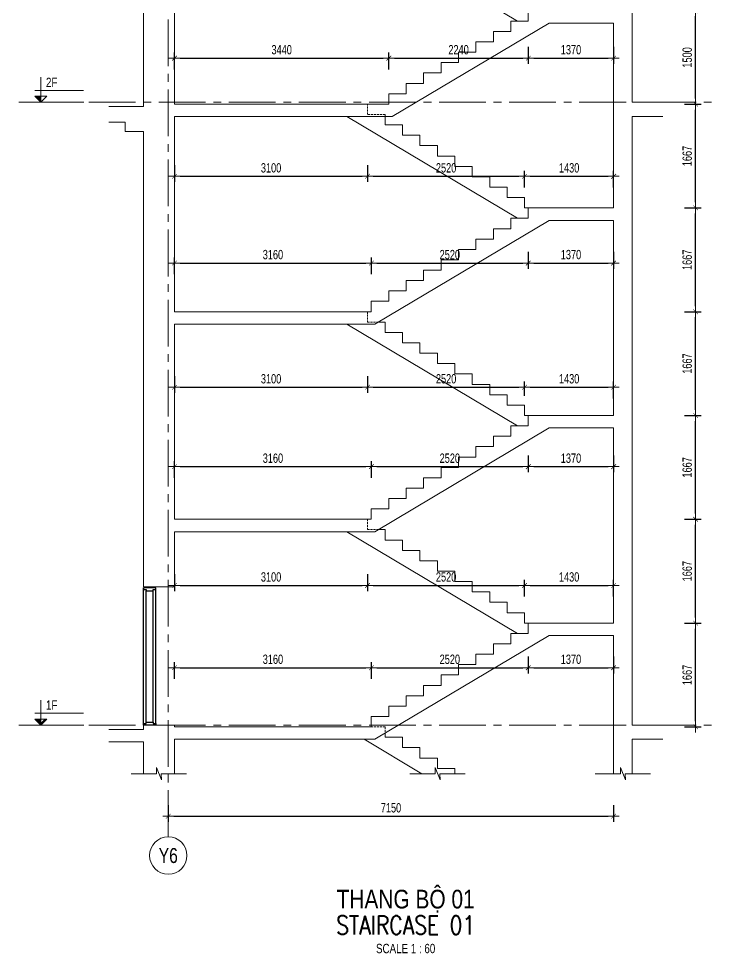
# Model space of a CAD drawing. Header units: millimetres. Extents: x -179076 to 152218, y -28646 to 38481.
# Drawn here: x 11691 to 22923, y -28012 to -13004 of the extents above; entities that cross this region are included whole.
import ezdxf
from ezdxf.enums import TextEntityAlignment as Align

# ---------------------------------------------------------------- set-up
doc = ezdxf.new("R2010")
doc.units = ezdxf.units.MM
doc.linetypes.add('CENTER2', pattern=[1.125, 0.75, -0.125, 0.125, -0.125])
doc.linetypes.add('HIDDEN2', pattern=[4.7625, 3.175, -1.5875])
doc.layers.get('Defpoints').update_dxf_attribs({"color": 151, "lineweight": 9})
doc.layers.add('A-DOOR', color=4, linetype='Continuous')
doc.layers.add('DOOR', color=4, linetype='Continuous')
for name, color, linetype, lineweight in [('NDC_S_ANNO', 7, 'Continuous', 20), ('NDC_S_AXIS', 5, 'CENTER2', 13), ('NDC_S_CONTINUOUS', 3, 'Continuous', 20), ('NDC_S_DIM', 1, 'Continuous', 15), ('NDC_S_ENG TITLE', 3, 'Continuous', 20), ('NDC_S_HIDDEN', 8, 'HIDDEN2', 13), ('NDC_S_SLAB', 2, 'Continuous', 20), ('NDC_S_SYMBOL', 1, 'Continuous', 15), ('NDC_S_TEXT SYMBOL', 7, 'Continuous', 20), ('NDC_S_VN TEXT', 7, 'Continuous', 20), ('NDC_S_VN TITLE', 6, 'Continuous', 35)]:
    doc.layers.add(name, color=color, linetype=linetype, lineweight=lineweight)
doc.styles.add('NDC_ANNO', font='', dxfattribs={"width": 0.8})
doc.styles.add('NDC_DIM', font='', dxfattribs={"width": 0.75})
doc.styles.add('NDC_EN TXT', font='romans.shx', dxfattribs={"width": 0.8})
doc.styles.add('NDC_VIE TXT', font='arial.ttf', dxfattribs={"width": 0.8})
doc.styles.get('NDC_ANNO').set_extended_font_data('Dotum')
doc.styles.get('NDC_DIM').set_extended_font_data('Dotum')
doc.dimstyles.new('NDC_dim_60', dxfattribs={"dimscale": 60, "dimtxt": 2.5, "dimasz": 1.5, "dimexe": 1.5, "dimexo": 2.5, "dimgap": 1, "dimtad": 1, "dimdec": 0, "dimzin": 0, "dimdsep": 46, "dimtxsty": 'NDC_DIM', "dimblk": 'DIMMARK', "dimcen": 0.09, "dimdle": 1.2, "dimclrd": 1, "dimclre": 1, "dimclrt": 3, "dimadec": 0, "dimazin": 0, "dimtfac": 1, "dimtdec": 0, "dimtix": 1, "dimtofl": 0, "dimtmove": 0, "dimatfit": 3, "dimfxl": 3, "dimfxlon": 1, "dimtolj": 1, "dimtzin": 0, "dimarcsym": 0})

# ---------------------------------------------------------------- blocks, each defined once
blk = doc.blocks.new('X-SECTION-2$0$X-SEC-DOO2')
at = {"layer": 'A-DOOR'}
for p, q in [((41976, 101972), (41976, 104172)), ((42176, 101972), (42176, 104172)), ((42021, 102017), (42021, 104127)), ((42131, 102017), (42131, 104127))]:
    blk.add_line(p, q, dxfattribs=at)
for points in [[(41976, 104172), (41976, 104147), (42021, 104147), (42021, 104127), (42131, 104127), (42131, 104147), (42176, 104147), (42176, 104172)], [(41976, 101972), (41976, 101997), (42021, 101997), (42021, 102017), (42131, 102017), (42131, 101997), (42176, 101997), (42176, 101972)]]:
    blk.add_lwpolyline(points, close=True, dxfattribs=at)
at = {"layer": 'Defpoints'}
blk.add_line((41976, 104192), (42176, 104192), dxfattribs=at)
blk = doc.blocks.new('DIMMARK')
at = {"layer": 'NDC_S_DIM', "color": 1}
blk.add_line((-1.5, 0), (1, 0), dxfattribs=at)
at = {"layer": 'NDC_S_DIM', "color": 2, "const_width": 0.1}
blk.add_lwpolyline([(-0.42, -0.42), (0.42, 0.42)], dxfattribs=at)
blk = doc.blocks.new('*D1124')
at = {"layer": 'Defpoints', "color": 0, "transparency": 16777216}
for p in [(14093, -25128), (21243, -25478), (21243, -25811)]:
    blk.add_point(p, dxfattribs=at)
at = {"layer": 'NDC_S_DIM', "color": 1, "lineweight": -2, "transparency": 16777216}
for p, q in [((14093, -25631), (14093, -25901)), ((21243, -25631), (21243, -25901)), ((14183, -25811), (21153, -25811))]:
    blk.add_line(p, q, dxfattribs=at)
at = {"layer": 'NDC_S_DIM', "color": 1, "lineweight": -2, "transparency": 16777216, "xscale": 90, "yscale": 90, "zscale": 90, "rotation": 180}
blk.add_blockref('DIMMARK', (14093, -25811), dxfattribs=at)
at = {"layer": 'NDC_S_DIM', "color": 1, "lineweight": -2, "transparency": 16777216, "xscale": 90, "yscale": 90, "zscale": 90}
blk.add_blockref('DIMMARK', (21243, -25811), dxfattribs=at)
at = {"layer": 'NDC_S_DIM', "color": 3, "transparency": 16777216, "insert": (17668, -25676), "char_height": 150, "attachment_point": 5, "style": 'NDC_DIM'}
blk.add_mtext('\\A1;7150', dxfattribs=at)
blk = doc.blocks.new('*U187')
at = {"layer": 'NDC_S_SYMBOL'}
blk.add_line((0, 5), (0, 9), dxfattribs=at)
blk.add_circle((0, 0), 5, dxfattribs=at)
at = {"layer": 'NDC_S_TEXT SYMBOL', "color": 7, "style": 'NDC_ANNO', "width": 0.8}
blk.add_attdef('GRID', text='', height=4, dxfattribs=at).set_placement((0, 0), align=Align.MIDDLE)
blk = doc.blocks.new('kata_block_CT')
at = {"layer": 'NDC_S_ANNO'}
blk.add_hatch(color=3, dxfattribs=at).paths.add_polyline_path([(0, 1.6), (-1.61, 1.6), (0, 0)])
at = {"layer": 'NDC_S_ANNO', "ltscale": 50}
h = blk.add_hatch(dxfattribs=at)
h.set_pattern_fill('ANSI31', color=256, scale=1.406, style=0)
h.paths.add_polyline_path([(0, 1.6), (0, 0), (1.61, 1.6)])
for p, q in [((-1.59, 3.14), (11.47, 3.14)), ((11.56, 0), (-1.64, 0))]:
    blk.add_line(p, q, dxfattribs=at)
for points in [[(0, 6.69), (0, 0)], [(0, 0), (-1.61, 1.6), (0, 1.6)], [(0, 0), (1.61, 1.6), (0, 1.6)]]:
    blk.add_lwpolyline(points, dxfattribs=at)
at = {"layer": 'NDC_S_ANNO', "color": 8, "ltscale": 50}
blk.add_lwpolyline([(0, 0), (-1.61, 1.6), (0, 1.6)], dxfattribs=at)
at = {"layer": 'NDC_S_TEXT SYMBOL', "color": 3, "style": 'NDC_ANNO', "width": 0.8}
blk.add_attdef('CT', (1.41, 4.07), '', height=2.5, dxfattribs=at)
blk = doc.blocks.new('*D1125')
at = {"layer": 'Defpoints', "color": 0, "transparency": 16777216}
for p in [(17353, -23426), (17353, -24209), (14193, -24346)]:
    blk.add_point(p, dxfattribs=at)
at = {"layer": 'NDC_S_DIM', "color": 1, "lineweight": -2, "transparency": 16777216}
for p, q in [((14193, -23606), (14193, -23336)), ((17353, -23606), (17353, -23336)), ((14283, -23426), (17263, -23426))]:
    blk.add_line(p, q, dxfattribs=at)
at = {"layer": 'NDC_S_DIM', "color": 1, "lineweight": -2, "transparency": 16777216, "xscale": 90, "yscale": 90, "zscale": 90, "rotation": 180}
blk.add_blockref('DIMMARK', (14193, -23426), dxfattribs=at)
at = {"layer": 'NDC_S_DIM', "color": 1, "lineweight": -2, "transparency": 16777216, "xscale": 90, "yscale": 90, "zscale": 90}
blk.add_blockref('DIMMARK', (17353, -23426), dxfattribs=at)
at = {"layer": 'NDC_S_DIM', "color": 3, "transparency": 16777216, "insert": (15773, -23291), "char_height": 150, "attachment_point": 5, "style": 'NDC_DIM'}
blk.add_mtext('\\A1;3160', dxfattribs=at)
blk = doc.blocks.new('*D1126')
at = {"layer": 'Defpoints', "color": 0, "transparency": 16777216}
for p in [(19873, -22876), (19873, -23426), (17353, -24209)]:
    blk.add_point(p, dxfattribs=at)
at = {"layer": 'NDC_S_DIM', "color": 1, "lineweight": -2, "transparency": 16777216}
for p, q in [((19873, -23246), (19873, -23516)), ((17353, -23606), (17353, -23336)), ((17443, -23426), (19783, -23426))]:
    blk.add_line(p, q, dxfattribs=at)
at = {"layer": 'NDC_S_DIM', "color": 1, "lineweight": -2, "transparency": 16777216, "xscale": 90, "yscale": 90, "zscale": 90, "rotation": 180}
blk.add_blockref('DIMMARK', (17353, -23426), dxfattribs=at)
at = {"layer": 'NDC_S_DIM', "color": 1, "lineweight": -2, "transparency": 16777216, "xscale": 90, "yscale": 90, "zscale": 90}
blk.add_blockref('DIMMARK', (19873, -23426), dxfattribs=at)
at = {"layer": 'NDC_S_DIM', "color": 3, "transparency": 16777216, "insert": (18613, -23291), "char_height": 150, "attachment_point": 5, "style": 'NDC_DIM'}
blk.add_mtext('\\A1;2520', dxfattribs=at)
blk = doc.blocks.new('*D1127')
at = {"layer": 'Defpoints', "color": 0, "transparency": 16777216}
for p in [(19873, -22876), (21243, -22909), (21243, -23426)]:
    blk.add_point(p, dxfattribs=at)
at = {"layer": 'NDC_S_DIM', "color": 1, "lineweight": -2, "transparency": 16777216}
for p, q in [((19873, -23246), (19873, -23516)), ((21243, -23246), (21243, -23516)), ((19963, -23426), (21153, -23426))]:
    blk.add_line(p, q, dxfattribs=at)
at = {"layer": 'NDC_S_DIM', "color": 1, "lineweight": -2, "transparency": 16777216, "xscale": 90, "yscale": 90, "zscale": 90, "rotation": 180}
blk.add_blockref('DIMMARK', (19873, -23426), dxfattribs=at)
at = {"layer": 'NDC_S_DIM', "color": 1, "lineweight": -2, "transparency": 16777216, "xscale": 90, "yscale": 90, "zscale": 90}
blk.add_blockref('DIMMARK', (21243, -23426), dxfattribs=at)
at = {"layer": 'NDC_S_DIM', "color": 3, "transparency": 16777216, "insert": (20558, -23291), "char_height": 150, "attachment_point": 5, "style": 'NDC_DIM'}
blk.add_mtext('\\A1;1370', dxfattribs=at)
blk = doc.blocks.new('*D1128')
at = {"layer": 'Defpoints', "color": 0, "transparency": 16777216}
for p in [(17293, -21042), (14193, -21242), (17293, -22104)]:
    blk.add_point(p, dxfattribs=at)
at = {"layer": 'NDC_S_DIM', "color": 1, "lineweight": -2, "transparency": 16777216}
for p, q in [((14193, -21924), (14193, -22194)), ((17293, -21924), (17293, -22194)), ((14283, -22104), (17203, -22104))]:
    blk.add_line(p, q, dxfattribs=at)
at = {"layer": 'NDC_S_DIM', "color": 1, "lineweight": -2, "transparency": 16777216, "xscale": 90, "yscale": 90, "zscale": 90, "rotation": 180}
blk.add_blockref('DIMMARK', (14193, -22104), dxfattribs=at)
at = {"layer": 'NDC_S_DIM', "color": 1, "lineweight": -2, "transparency": 16777216, "xscale": 90, "yscale": 90, "zscale": 90}
blk.add_blockref('DIMMARK', (17293, -22104), dxfattribs=at)
at = {"layer": 'NDC_S_DIM', "color": 3, "transparency": 16777216, "insert": (15743, -21969), "char_height": 150, "attachment_point": 5, "style": 'NDC_DIM'}
blk.add_mtext('\\A1;3100', dxfattribs=at)
blk = doc.blocks.new('*D1129')
at = {"layer": 'Defpoints', "color": 0, "transparency": 16777216}
for p in [(17293, -21042), (19813, -22104), (19813, -22542)]:
    blk.add_point(p, dxfattribs=at)
at = {"layer": 'NDC_S_DIM', "color": 1, "lineweight": -2, "transparency": 16777216}
for p, q in [((17293, -21924), (17293, -22194)), ((19813, -22284), (19813, -22014)), ((17383, -22104), (19723, -22104))]:
    blk.add_line(p, q, dxfattribs=at)
at = {"layer": 'NDC_S_DIM', "color": 1, "lineweight": -2, "transparency": 16777216, "xscale": 90, "yscale": 90, "zscale": 90, "rotation": 180}
blk.add_blockref('DIMMARK', (17293, -22104), dxfattribs=at)
at = {"layer": 'NDC_S_DIM', "color": 1, "lineweight": -2, "transparency": 16777216, "xscale": 90, "yscale": 90, "zscale": 90}
blk.add_blockref('DIMMARK', (19813, -22104), dxfattribs=at)
at = {"layer": 'NDC_S_DIM', "color": 3, "transparency": 16777216, "insert": (18553, -21969), "char_height": 150, "attachment_point": 5, "style": 'NDC_DIM'}
blk.add_mtext('\\A1;2520', dxfattribs=at)
blk = doc.blocks.new('*D1130')
at = {"layer": 'Defpoints', "color": 0, "transparency": 16777216}
for p in [(21243, -22104), (19813, -22542), (21243, -22709)]:
    blk.add_point(p, dxfattribs=at)
at = {"layer": 'NDC_S_DIM', "color": 1, "lineweight": -2, "transparency": 16777216}
for p, q in [((19813, -22284), (19813, -22014)), ((21243, -22284), (21243, -22014)), ((19903, -22104), (21153, -22104))]:
    blk.add_line(p, q, dxfattribs=at)
at = {"layer": 'NDC_S_DIM', "color": 1, "lineweight": -2, "transparency": 16777216, "xscale": 90, "yscale": 90, "zscale": 90, "rotation": 180}
blk.add_blockref('DIMMARK', (19813, -22104), dxfattribs=at)
at = {"layer": 'NDC_S_DIM', "color": 1, "lineweight": -2, "transparency": 16777216, "xscale": 90, "yscale": 90, "zscale": 90}
blk.add_blockref('DIMMARK', (21243, -22104), dxfattribs=at)
at = {"layer": 'NDC_S_DIM', "color": 3, "transparency": 16777216, "insert": (20528, -21969), "char_height": 150, "attachment_point": 5, "style": 'NDC_DIM'}
blk.add_mtext('\\A1;1430', dxfattribs=at)
blk = doc.blocks.new('*D1131')
at = {"layer": 'Defpoints', "color": 0, "transparency": 16777216}
for p in [(17353, -20197), (17353, -20876), (14193, -21042)]:
    blk.add_point(p, dxfattribs=at)
at = {"layer": 'NDC_S_DIM', "color": 1, "lineweight": -2, "transparency": 16777216}
for p, q in [((14193, -20377), (14193, -20107)), ((17353, -20377), (17353, -20107)), ((14283, -20197), (17263, -20197))]:
    blk.add_line(p, q, dxfattribs=at)
at = {"layer": 'NDC_S_DIM', "color": 1, "lineweight": -2, "transparency": 16777216, "xscale": 90, "yscale": 90, "zscale": 90, "rotation": 180}
blk.add_blockref('DIMMARK', (14193, -20197), dxfattribs=at)
at = {"layer": 'NDC_S_DIM', "color": 1, "lineweight": -2, "transparency": 16777216, "xscale": 90, "yscale": 90, "zscale": 90}
blk.add_blockref('DIMMARK', (17353, -20197), dxfattribs=at)
at = {"layer": 'NDC_S_DIM', "color": 3, "transparency": 16777216, "insert": (15773, -20062), "char_height": 150, "attachment_point": 5, "style": 'NDC_DIM'}
blk.add_mtext('\\A1;3160', dxfattribs=at)
blk = doc.blocks.new('*D1132')
at = {"layer": 'Defpoints', "color": 0, "transparency": 16777216}
for p in [(19873, -19542), (19873, -20197), (17353, -20876)]:
    blk.add_point(p, dxfattribs=at)
at = {"layer": 'NDC_S_DIM', "color": 1, "lineweight": -2, "transparency": 16777216}
for p, q in [((17353, -20377), (17353, -20107)), ((19873, -20017), (19873, -20287)), ((17443, -20197), (19783, -20197))]:
    blk.add_line(p, q, dxfattribs=at)
at = {"layer": 'NDC_S_DIM', "color": 1, "lineweight": -2, "transparency": 16777216, "xscale": 90, "yscale": 90, "zscale": 90, "rotation": 180}
blk.add_blockref('DIMMARK', (17353, -20197), dxfattribs=at)
at = {"layer": 'NDC_S_DIM', "color": 1, "lineweight": -2, "transparency": 16777216, "xscale": 90, "yscale": 90, "zscale": 90}
blk.add_blockref('DIMMARK', (19873, -20197), dxfattribs=at)
at = {"layer": 'NDC_S_DIM', "color": 3, "transparency": 16777216, "insert": (18613, -20062), "char_height": 150, "attachment_point": 5, "style": 'NDC_DIM'}
blk.add_mtext('\\A1;2520', dxfattribs=at)
blk = doc.blocks.new('*D1133')
at = {"layer": 'Defpoints', "color": 0, "transparency": 16777216}
for p in [(19873, -19542), (21243, -19576), (21243, -20197)]:
    blk.add_point(p, dxfattribs=at)
at = {"layer": 'NDC_S_DIM', "color": 1, "lineweight": -2, "transparency": 16777216}
for p, q in [((19873, -20017), (19873, -20287)), ((21243, -20017), (21243, -20287)), ((19963, -20197), (21153, -20197))]:
    blk.add_line(p, q, dxfattribs=at)
at = {"layer": 'NDC_S_DIM', "color": 1, "lineweight": -2, "transparency": 16777216, "xscale": 90, "yscale": 90, "zscale": 90, "rotation": 180}
blk.add_blockref('DIMMARK', (19873, -20197), dxfattribs=at)
at = {"layer": 'NDC_S_DIM', "color": 1, "lineweight": -2, "transparency": 16777216, "xscale": 90, "yscale": 90, "zscale": 90}
blk.add_blockref('DIMMARK', (21243, -20197), dxfattribs=at)
at = {"layer": 'NDC_S_DIM', "color": 3, "transparency": 16777216, "insert": (20558, -20062), "char_height": 150, "attachment_point": 5, "style": 'NDC_DIM'}
blk.add_mtext('\\A1;1370', dxfattribs=at)
blk = doc.blocks.new('*D1134')
at = {"layer": 'Defpoints', "color": 0, "transparency": 16777216}
for p in [(17293, -17709), (14193, -17909), (17293, -18922)]:
    blk.add_point(p, dxfattribs=at)
at = {"layer": 'NDC_S_DIM', "color": 1, "lineweight": -2, "transparency": 16777216}
for p, q in [((14193, -18742), (14193, -19012)), ((17293, -18742), (17293, -19012)), ((14283, -18922), (17203, -18922))]:
    blk.add_line(p, q, dxfattribs=at)
at = {"layer": 'NDC_S_DIM', "color": 1, "lineweight": -2, "transparency": 16777216, "xscale": 90, "yscale": 90, "zscale": 90, "rotation": 180}
blk.add_blockref('DIMMARK', (14193, -18922), dxfattribs=at)
at = {"layer": 'NDC_S_DIM', "color": 1, "lineweight": -2, "transparency": 16777216, "xscale": 90, "yscale": 90, "zscale": 90}
blk.add_blockref('DIMMARK', (17293, -18922), dxfattribs=at)
at = {"layer": 'NDC_S_DIM', "color": 3, "transparency": 16777216, "insert": (15743, -18787), "char_height": 150, "attachment_point": 5, "style": 'NDC_DIM'}
blk.add_mtext('\\A1;3100', dxfattribs=at)
blk = doc.blocks.new('*D1135')
at = {"layer": 'Defpoints', "color": 0, "transparency": 16777216}
for p in [(17293, -17709), (19813, -18922), (19813, -19209)]:
    blk.add_point(p, dxfattribs=at)
at = {"layer": 'NDC_S_DIM', "color": 1, "lineweight": -2, "transparency": 16777216}
for p, q in [((17293, -18742), (17293, -19012)), ((19813, -19059), (19813, -18832)), ((17383, -18922), (19723, -18922))]:
    blk.add_line(p, q, dxfattribs=at)
at = {"layer": 'NDC_S_DIM', "color": 1, "lineweight": -2, "transparency": 16777216, "xscale": 90, "yscale": 90, "zscale": 90, "rotation": 180}
blk.add_blockref('DIMMARK', (17293, -18922), dxfattribs=at)
at = {"layer": 'NDC_S_DIM', "color": 1, "lineweight": -2, "transparency": 16777216, "xscale": 90, "yscale": 90, "zscale": 90}
blk.add_blockref('DIMMARK', (19813, -18922), dxfattribs=at)
at = {"layer": 'NDC_S_DIM', "color": 3, "transparency": 16777216, "insert": (18553, -18787), "char_height": 150, "attachment_point": 5, "style": 'NDC_DIM'}
blk.add_mtext('\\A1;2520', dxfattribs=at)
blk = doc.blocks.new('*D1136')
at = {"layer": 'Defpoints', "color": 0, "transparency": 16777216}
for p in [(21243, -18922), (19813, -19209), (21243, -19376)]:
    blk.add_point(p, dxfattribs=at)
at = {"layer": 'NDC_S_DIM', "color": 1, "lineweight": -2, "transparency": 16777216}
for p, q in [((19813, -19059), (19813, -18832)), ((21243, -19102), (21243, -18832)), ((19903, -18922), (21153, -18922))]:
    blk.add_line(p, q, dxfattribs=at)
at = {"layer": 'NDC_S_DIM', "color": 1, "lineweight": -2, "transparency": 16777216, "xscale": 90, "yscale": 90, "zscale": 90, "rotation": 180}
blk.add_blockref('DIMMARK', (19813, -18922), dxfattribs=at)
at = {"layer": 'NDC_S_DIM', "color": 1, "lineweight": -2, "transparency": 16777216, "xscale": 90, "yscale": 90, "zscale": 90}
blk.add_blockref('DIMMARK', (21243, -18922), dxfattribs=at)
at = {"layer": 'NDC_S_DIM', "color": 3, "transparency": 16777216, "insert": (20528, -18787), "char_height": 150, "attachment_point": 5, "style": 'NDC_DIM'}
blk.add_mtext('\\A1;1430', dxfattribs=at)
blk = doc.blocks.new('*D1137')
at = {"layer": 'Defpoints', "color": 0, "transparency": 16777216}
for p in [(17353, -16928), (17353, -17542), (14193, -17709)]:
    blk.add_point(p, dxfattribs=at)
at = {"layer": 'NDC_S_DIM', "color": 1, "lineweight": -2, "transparency": 16777216}
for p, q in [((14193, -17108), (14193, -16838)), ((14283, -16928), (17263, -16928)), ((17353, -17108), (17353, -16838))]:
    blk.add_line(p, q, dxfattribs=at)
at = {"layer": 'NDC_S_DIM', "color": 1, "lineweight": -2, "transparency": 16777216, "xscale": 90, "yscale": 90, "zscale": 90, "rotation": 180}
blk.add_blockref('DIMMARK', (14193, -16928), dxfattribs=at)
at = {"layer": 'NDC_S_DIM', "color": 1, "lineweight": -2, "transparency": 16777216, "xscale": 90, "yscale": 90, "zscale": 90}
blk.add_blockref('DIMMARK', (17353, -16928), dxfattribs=at)
at = {"layer": 'NDC_S_DIM', "color": 3, "transparency": 16777216, "insert": (15773, -16793), "char_height": 150, "attachment_point": 5, "style": 'NDC_DIM'}
blk.add_mtext('\\A1;3160', dxfattribs=at)
blk = doc.blocks.new('*D1138')
at = {"layer": 'Defpoints', "color": 0, "transparency": 16777216}
for p in [(19873, -16209), (19873, -16928), (17353, -17542)]:
    blk.add_point(p, dxfattribs=at)
at = {"layer": 'NDC_S_DIM', "color": 1, "lineweight": -2, "transparency": 16777216}
for p, q in [((19873, -16748), (19873, -17018)), ((17353, -17108), (17353, -16838)), ((17443, -16928), (19783, -16928))]:
    blk.add_line(p, q, dxfattribs=at)
at = {"layer": 'NDC_S_DIM', "color": 1, "lineweight": -2, "transparency": 16777216, "xscale": 90, "yscale": 90, "zscale": 90, "rotation": 180}
blk.add_blockref('DIMMARK', (17353, -16928), dxfattribs=at)
at = {"layer": 'NDC_S_DIM', "color": 1, "lineweight": -2, "transparency": 16777216, "xscale": 90, "yscale": 90, "zscale": 90}
blk.add_blockref('DIMMARK', (19873, -16928), dxfattribs=at)
at = {"layer": 'NDC_S_DIM', "color": 3, "transparency": 16777216, "insert": (18613, -16793), "char_height": 150, "attachment_point": 5, "style": 'NDC_DIM'}
blk.add_mtext('\\A1;2520', dxfattribs=at)
blk = doc.blocks.new('*D1139')
at = {"layer": 'Defpoints', "color": 0, "transparency": 16777216}
for p in [(19873, -16209), (21243, -16242), (21243, -16928)]:
    blk.add_point(p, dxfattribs=at)
at = {"layer": 'NDC_S_DIM', "color": 1, "lineweight": -2, "transparency": 16777216}
for p, q in [((19873, -16748), (19873, -17018)), ((21243, -16748), (21243, -17018)), ((19963, -16928), (21153, -16928))]:
    blk.add_line(p, q, dxfattribs=at)
at = {"layer": 'NDC_S_DIM', "color": 1, "lineweight": -2, "transparency": 16777216, "xscale": 90, "yscale": 90, "zscale": 90, "rotation": 180}
blk.add_blockref('DIMMARK', (19873, -16928), dxfattribs=at)
at = {"layer": 'NDC_S_DIM', "color": 1, "lineweight": -2, "transparency": 16777216, "xscale": 90, "yscale": 90, "zscale": 90}
blk.add_blockref('DIMMARK', (21243, -16928), dxfattribs=at)
at = {"layer": 'NDC_S_DIM', "color": 3, "transparency": 16777216, "insert": (20558, -16793), "char_height": 150, "attachment_point": 5, "style": 'NDC_DIM'}
blk.add_mtext('\\A1;1370', dxfattribs=at)
blk = doc.blocks.new('*D1140')
at = {"layer": 'Defpoints', "color": 0, "transparency": 16777216}
for p in [(17293, -14376), (14193, -14576), (17293, -15535)]:
    blk.add_point(p, dxfattribs=at)
at = {"layer": 'NDC_S_DIM', "color": 1, "lineweight": -2, "transparency": 16777216}
for p, q in [((14193, -15355), (14193, -15625)), ((17293, -15355), (17293, -15625)), ((14283, -15535), (17203, -15535))]:
    blk.add_line(p, q, dxfattribs=at)
at = {"layer": 'NDC_S_DIM', "color": 1, "lineweight": -2, "transparency": 16777216, "xscale": 90, "yscale": 90, "zscale": 90, "rotation": 180}
blk.add_blockref('DIMMARK', (14193, -15535), dxfattribs=at)
at = {"layer": 'NDC_S_DIM', "color": 1, "lineweight": -2, "transparency": 16777216, "xscale": 90, "yscale": 90, "zscale": 90}
blk.add_blockref('DIMMARK', (17293, -15535), dxfattribs=at)
at = {"layer": 'NDC_S_DIM', "color": 3, "transparency": 16777216, "insert": (15743, -15400), "char_height": 150, "attachment_point": 5, "style": 'NDC_DIM'}
blk.add_mtext('\\A1;3100', dxfattribs=at)
blk = doc.blocks.new('*D1141')
at = {"layer": 'Defpoints', "color": 0, "transparency": 16777216}
for p in [(17293, -14376), (19813, -15535), (19813, -15876)]:
    blk.add_point(p, dxfattribs=at)
at = {"layer": 'NDC_S_DIM', "color": 1, "lineweight": -2, "transparency": 16777216}
for p, q in [((17293, -15355), (17293, -15625)), ((19813, -15715), (19813, -15445)), ((17383, -15535), (19723, -15535))]:
    blk.add_line(p, q, dxfattribs=at)
at = {"layer": 'NDC_S_DIM', "color": 1, "lineweight": -2, "transparency": 16777216, "xscale": 90, "yscale": 90, "zscale": 90, "rotation": 180}
blk.add_blockref('DIMMARK', (17293, -15535), dxfattribs=at)
at = {"layer": 'NDC_S_DIM', "color": 1, "lineweight": -2, "transparency": 16777216, "xscale": 90, "yscale": 90, "zscale": 90}
blk.add_blockref('DIMMARK', (19813, -15535), dxfattribs=at)
at = {"layer": 'NDC_S_DIM', "color": 3, "transparency": 16777216, "insert": (18553, -15400), "char_height": 150, "attachment_point": 5, "style": 'NDC_DIM'}
blk.add_mtext('\\A1;2520', dxfattribs=at)
blk = doc.blocks.new('*D1142')
at = {"layer": 'Defpoints', "color": 0, "transparency": 16777216}
for p in [(21243, -15535), (19813, -15876), (21243, -15876)]:
    blk.add_point(p, dxfattribs=at)
at = {"layer": 'NDC_S_DIM', "color": 1, "lineweight": -2, "transparency": 16777216}
for p, q in [((19813, -15715), (19813, -15445)), ((21243, -15715), (21243, -15445)), ((19903, -15535), (21153, -15535))]:
    blk.add_line(p, q, dxfattribs=at)
at = {"layer": 'NDC_S_DIM', "color": 1, "lineweight": -2, "transparency": 16777216, "xscale": 90, "yscale": 90, "zscale": 90, "rotation": 180}
blk.add_blockref('DIMMARK', (19813, -15535), dxfattribs=at)
at = {"layer": 'NDC_S_DIM', "color": 1, "lineweight": -2, "transparency": 16777216, "xscale": 90, "yscale": 90, "zscale": 90}
blk.add_blockref('DIMMARK', (21243, -15535), dxfattribs=at)
at = {"layer": 'NDC_S_DIM', "color": 3, "transparency": 16777216, "insert": (20528, -15400), "char_height": 150, "attachment_point": 5, "style": 'NDC_DIM'}
blk.add_mtext('\\A1;1430', dxfattribs=at)
blk = doc.blocks.new('*D1143')
at = {"layer": 'Defpoints', "color": 0, "transparency": 16777216}
for p in [(17633, -13638), (14193, -14376), (17633, -14376)]:
    blk.add_point(p, dxfattribs=at)
at = {"layer": 'NDC_S_DIM', "color": 1, "lineweight": -2, "transparency": 16777216}
for p, q in [((14193, -13818), (14193, -13548)), ((14283, -13638), (17543, -13638)), ((17633, -13818), (17633, -13548))]:
    blk.add_line(p, q, dxfattribs=at)
at = {"layer": 'NDC_S_DIM', "color": 1, "lineweight": -2, "transparency": 16777216, "xscale": 90, "yscale": 90, "zscale": 90, "rotation": 180}
blk.add_blockref('DIMMARK', (14193, -13638), dxfattribs=at)
at = {"layer": 'NDC_S_DIM', "color": 1, "lineweight": -2, "transparency": 16777216, "xscale": 90, "yscale": 90, "zscale": 90}
blk.add_blockref('DIMMARK', (17633, -13638), dxfattribs=at)
at = {"layer": 'NDC_S_DIM', "color": 3, "transparency": 16777216, "insert": (15913, -13503), "char_height": 150, "attachment_point": 5, "style": 'NDC_DIM'}
blk.add_mtext('\\A1;3440', dxfattribs=at)
blk = doc.blocks.new('*D1144')
at = {"layer": 'Defpoints', "color": 0, "transparency": 16777216}
for p in [(19873, -13042), (19873, -13638), (17633, -14376)]:
    blk.add_point(p, dxfattribs=at)
at = {"layer": 'NDC_S_DIM', "color": 1, "lineweight": -2, "transparency": 16777216}
for p, q in [((19873, -13458), (19873, -13728)), ((17633, -13818), (17633, -13548)), ((17723, -13638), (19783, -13638))]:
    blk.add_line(p, q, dxfattribs=at)
at = {"layer": 'NDC_S_DIM', "color": 1, "lineweight": -2, "transparency": 16777216, "xscale": 90, "yscale": 90, "zscale": 90, "rotation": 180}
blk.add_blockref('DIMMARK', (17633, -13638), dxfattribs=at)
at = {"layer": 'NDC_S_DIM', "color": 1, "lineweight": -2, "transparency": 16777216, "xscale": 90, "yscale": 90, "zscale": 90}
blk.add_blockref('DIMMARK', (19873, -13638), dxfattribs=at)
at = {"layer": 'NDC_S_DIM', "color": 3, "transparency": 16777216, "insert": (18753, -13503), "char_height": 150, "attachment_point": 5, "style": 'NDC_DIM'}
blk.add_mtext('\\A1;2240', dxfattribs=at)
blk = doc.blocks.new('*D1145')
at = {"layer": 'Defpoints', "color": 0, "transparency": 16777216}
for p in [(19873, -13042), (21243, -13076), (21243, -13638)]:
    blk.add_point(p, dxfattribs=at)
at = {"layer": 'NDC_S_DIM', "color": 1, "lineweight": -2, "transparency": 16777216}
for p, q in [((19873, -13458), (19873, -13728)), ((21243, -13458), (21243, -13728)), ((19963, -13638), (21153, -13638))]:
    blk.add_line(p, q, dxfattribs=at)
at = {"layer": 'NDC_S_DIM', "color": 1, "lineweight": -2, "transparency": 16777216, "xscale": 90, "yscale": 90, "zscale": 90, "rotation": 180}
blk.add_blockref('DIMMARK', (19873, -13638), dxfattribs=at)
at = {"layer": 'NDC_S_DIM', "color": 1, "lineweight": -2, "transparency": 16777216, "xscale": 90, "yscale": 90, "zscale": 90}
blk.add_blockref('DIMMARK', (21243, -13638), dxfattribs=at)
at = {"layer": 'NDC_S_DIM', "color": 3, "transparency": 16777216, "insert": (20558, -13503), "char_height": 150, "attachment_point": 5, "style": 'NDC_DIM'}
blk.add_mtext('\\A1;1370', dxfattribs=at)
blk = doc.blocks.new('Drawing name_symbol')
at = {"layer": 'NDC_S_ENG TITLE', "style": 'NDC_EN TXT', "width": 0.8}
blk.add_attdef('SECTDET1', text='', height=5, dxfattribs=at).set_placement((0, 1.01), align=Align.CENTER)
at = {"layer": 'NDC_S_TEXT SYMBOL', "lineweight": 25, "style": 'NDC_ANNO', "width": 0.8}
blk.add_attdef('SSCALE', text='', height=2.5, dxfattribs=at).set_placement((0, -4), align=Align.CENTER)
at = {"layer": 'NDC_S_VN TITLE', "style": 'NDC_VIE TXT', "width": 0.8}
blk.add_attdef('SECTDET2', text='', height=5, dxfattribs=at).set_placement((0, 7.97), align=Align.CENTER)
blk = doc.blocks.new('*D1181')
at = {"layer": 'Defpoints', "color": 0, "transparency": 16777216}
for p in [(21243, -22709), (22559, -22709), (17353, -24376)]:
    blk.add_point(p, dxfattribs=at)
at = {"layer": 'NDC_S_DIM', "color": 1, "lineweight": -2, "transparency": 16777216}
for p, q in [((22379, -22709), (22649, -22709)), ((22559, -24286), (22559, -22799)), ((22379, -24376), (22649, -24376))]:
    blk.add_line(p, q, dxfattribs=at)
at = {"layer": 'NDC_S_DIM', "color": 1, "lineweight": -2, "transparency": 16777216, "xscale": 90, "yscale": 90, "zscale": 90}
for p, rotation in [((22559, -22709), 90), ((22559, -24376), 270)]:
    blk.add_blockref('DIMMARK', p, dxfattribs=dict(at, rotation=rotation))
at = {"layer": 'NDC_S_DIM', "color": 3, "transparency": 16777216, "insert": (22424, -23542), "char_height": 150, "attachment_point": 5, "rotation": 90, "style": 'NDC_DIM'}
blk.add_mtext('\\A1;1667', dxfattribs=at)
blk = doc.blocks.new('*D1182')
at = {"layer": 'Defpoints', "color": 0, "transparency": 16777216}
for p in [(17353, -21042), (22559, -21042), (21243, -22709)]:
    blk.add_point(p, dxfattribs=at)
at = {"layer": 'NDC_S_DIM', "color": 1, "lineweight": -2, "transparency": 16777216}
for p, q in [((22379, -21042), (22649, -21042)), ((22559, -22619), (22559, -21132)), ((22379, -22709), (22649, -22709))]:
    blk.add_line(p, q, dxfattribs=at)
at = {"layer": 'NDC_S_DIM', "color": 1, "lineweight": -2, "transparency": 16777216, "xscale": 90, "yscale": 90, "zscale": 90}
for p, rotation in [((22559, -21042), 90), ((22559, -22709), 270)]:
    blk.add_blockref('DIMMARK', p, dxfattribs=dict(at, rotation=rotation))
at = {"layer": 'NDC_S_DIM', "color": 3, "transparency": 16777216, "insert": (22424, -21876), "char_height": 150, "attachment_point": 5, "rotation": 90, "style": 'NDC_DIM'}
blk.add_mtext('\\A1;1667', dxfattribs=at)
blk = doc.blocks.new('*D1183')
at = {"layer": 'Defpoints', "color": 0, "transparency": 16777216}
for p in [(19813, -19376), (22559, -19376), (17353, -21042)]:
    blk.add_point(p, dxfattribs=at)
at = {"layer": 'NDC_S_DIM', "color": 1, "lineweight": -2, "transparency": 16777216}
for p, q in [((22379, -19376), (22649, -19376)), ((22559, -20952), (22559, -19466)), ((22379, -21042), (22649, -21042))]:
    blk.add_line(p, q, dxfattribs=at)
at = {"layer": 'NDC_S_DIM', "color": 1, "lineweight": -2, "transparency": 16777216, "xscale": 90, "yscale": 90, "zscale": 90}
for p, rotation in [((22559, -19376), 90), ((22559, -21042), 270)]:
    blk.add_blockref('DIMMARK', p, dxfattribs=dict(at, rotation=rotation))
at = {"layer": 'NDC_S_DIM', "color": 3, "transparency": 16777216, "insert": (22424, -20209), "char_height": 150, "attachment_point": 5, "rotation": 90, "style": 'NDC_DIM'}
blk.add_mtext('\\A1;1667', dxfattribs=at)
blk = doc.blocks.new('*D1184')
at = {"layer": 'Defpoints', "color": 0, "transparency": 16777216}
for p in [(17353, -17709), (22559, -17709), (19813, -19376)]:
    blk.add_point(p, dxfattribs=at)
at = {"layer": 'NDC_S_DIM', "color": 1, "lineweight": -2, "transparency": 16777216}
for p, q in [((22379, -17709), (22649, -17709)), ((22559, -19286), (22559, -17799)), ((22379, -19376), (22649, -19376))]:
    blk.add_line(p, q, dxfattribs=at)
at = {"layer": 'NDC_S_DIM', "color": 1, "lineweight": -2, "transparency": 16777216, "xscale": 90, "yscale": 90, "zscale": 90}
for p, rotation in [((22559, -17709), 90), ((22559, -19376), 270)]:
    blk.add_blockref('DIMMARK', p, dxfattribs=dict(at, rotation=rotation))
at = {"layer": 'NDC_S_DIM', "color": 3, "transparency": 16777216, "insert": (22424, -18542), "char_height": 150, "attachment_point": 5, "rotation": 90, "style": 'NDC_DIM'}
blk.add_mtext('\\A1;1667', dxfattribs=at)
blk = doc.blocks.new('*D1185')
at = {"layer": 'Defpoints', "color": 0, "transparency": 16777216}
for p in [(19873, -16042), (22559, -16042), (17353, -17709)]:
    blk.add_point(p, dxfattribs=at)
at = {"layer": 'NDC_S_DIM', "color": 1, "lineweight": -2, "transparency": 16777216}
for p, q in [((22379, -16042), (22649, -16042)), ((22559, -17619), (22559, -16132)), ((22379, -17709), (22649, -17709))]:
    blk.add_line(p, q, dxfattribs=at)
at = {"layer": 'NDC_S_DIM', "color": 1, "lineweight": -2, "transparency": 16777216, "xscale": 90, "yscale": 90, "zscale": 90}
for p, rotation in [((22559, -16042), 90), ((22559, -17709), 270)]:
    blk.add_blockref('DIMMARK', p, dxfattribs=dict(at, rotation=rotation))
at = {"layer": 'NDC_S_DIM', "color": 3, "transparency": 16777216, "insert": (22424, -16876), "char_height": 150, "attachment_point": 5, "rotation": 90, "style": 'NDC_DIM'}
blk.add_mtext('\\A1;1667', dxfattribs=at)
blk = doc.blocks.new('*D1186')
at = {"layer": 'Defpoints', "color": 0, "transparency": 16777216}
for p in [(17633, -14376), (22559, -14376), (19873, -16042)]:
    blk.add_point(p, dxfattribs=at)
at = {"layer": 'NDC_S_DIM', "color": 1, "lineweight": -2, "transparency": 16777216}
for p, q in [((22379, -14376), (22649, -14376)), ((22559, -15952), (22559, -14466)), ((22379, -16042), (22649, -16042))]:
    blk.add_line(p, q, dxfattribs=at)
at = {"layer": 'NDC_S_DIM', "color": 1, "lineweight": -2, "transparency": 16777216, "xscale": 90, "yscale": 90, "zscale": 90}
for p, rotation in [((22559, -14376), 90), ((22559, -16042), 270)]:
    blk.add_blockref('DIMMARK', p, dxfattribs=dict(at, rotation=rotation))
at = {"layer": 'NDC_S_DIM', "color": 3, "transparency": 16777216, "insert": (22424, -15209), "char_height": 150, "attachment_point": 5, "rotation": 90, "style": 'NDC_DIM'}
blk.add_mtext('\\A1;1667', dxfattribs=at)
blk = doc.blocks.new('*D1187')
at = {"layer": 'Defpoints', "color": 0, "transparency": 16777216}
for p in [(19813, -12876), (22559, -12876), (17633, -14376)]:
    blk.add_point(p, dxfattribs=at)
at = {"layer": 'NDC_S_DIM', "color": 1, "lineweight": -2, "transparency": 16777216}
for p, q in [((22379, -12876), (22649, -12876)), ((22559, -14286), (22559, -12966)), ((22379, -14376), (22649, -14376))]:
    blk.add_line(p, q, dxfattribs=at)
at = {"layer": 'NDC_S_DIM', "color": 1, "lineweight": -2, "transparency": 16777216, "xscale": 90, "yscale": 90, "zscale": 90}
for p, rotation in [((22559, -12876), 90), ((22559, -14376), 270)]:
    blk.add_blockref('DIMMARK', p, dxfattribs=dict(at, rotation=rotation))
at = {"layer": 'NDC_S_DIM', "color": 3, "transparency": 16777216, "insert": (22424, -13626), "char_height": 150, "attachment_point": 5, "rotation": 90, "style": 'NDC_DIM'}
blk.add_mtext('\\A1;1500', dxfattribs=at)

msp = doc.modelspace()

# ---------------------------------------------------------------- linework, layer by layer
at = {"layer": 'NDC_S_AXIS', "ltscale": 1000}
msp.add_line((14092.5, -26141.4), (14092.5, 4715.2), dxfattribs=at)
for points in [[(11691.3, -14345.7), (22922.9, -14345.7)], [(11691.3, -24345.7), (22922.9, -24345.7)]]:
    msp.add_lwpolyline(points, dxfattribs=at)
at = {"layer": 'NDC_S_CONTINUOUS'}
for p, q in [((17237.5, -11575.7), (19701.5, -13042.4)), ((16957.5, -14575.7), (19701.5, -16209)), ((16957.5, -17909), (19701.5, -19542.4)), ((16957.5, -21242.4), (19701.5, -22875.7)), ((17237.5, -24575.7), (18165.9, -25128.3))]:
    msp.add_line(p, q, dxfattribs=at)
for points in [[(19872.5, -16042.4), (19812.5, -16042.4), (19812.5, -15875.7), (19532.5, -15875.7), (19532.5, -15709), (19252.5, -15709), (19252.5, -15542.4), (18972.5, -15542.4), (18972.5, -15375.7), (18692.5, -15375.7), (18692.5, -15209), (18412.5, -15209), (18412.5, -15042.4), (18132.5, -15042.4), (18132.5, -14875.7), (17852.5, -14875.7), (17852.5, -14709), (17572.5, -14709), (17572.5, -14575.7)], [(19872.5, -19375.7), (19812.5, -19375.7), (19812.5, -19209), (19532.5, -19209), (19532.5, -19042.4), (19252.5, -19042.4), (19252.5, -18875.7), (18972.5, -18875.7), (18972.5, -18709), (18692.5, -18709), (18692.5, -18542.4), (18412.5, -18542.4), (18412.5, -18375.7), (18132.5, -18375.7), (18132.5, -18209), (17852.5, -18209), (17852.5, -18042.4), (17572.5, -18042.4), (17572.5, -17875.7), (17463.5, -17875.7)], [(19872.5, -22709), (19812.5, -22709), (19812.5, -22542.4), (19532.5, -22542.4), (19532.5, -22375.7), (19252.5, -22375.7), (19252.5, -22209), (18972.5, -22209), (18972.5, -22042.4), (18692.5, -22042.4), (18692.5, -21875.7), (18412.5, -21875.7), (18412.5, -21709), (18132.5, -21709), (18132.5, -21542.4), (17852.5, -21542.4), (17852.5, -21375.7), (17572.5, -21375.7), (17572.5, -21209), (17463.5, -21209)], [(17572.5, -24477.5), (17572.5, -24542.4), (17852.5, -24542.4), (17852.5, -24709), (18132.5, -24709), (18132.5, -24875.7), (18412.5, -24875.7), (18412.5, -25042.4), (18692.5, -25042.4), (18692.5, -25128.3)]]:
    msp.add_lwpolyline(points, dxfattribs=at)
at = {"layer": 'NDC_S_HIDDEN', "ltscale": 10}
for points in [[(17572.5, -14575.7), (17572.5, -14542.4), (17292.5, -14542.4), (17292.5, -14375.7), (17012.5, -14375.7)], [(17292.5, -17709), (17292.5, -17875.7), (17463.5, -17875.7)], [(17292.5, -21042.4), (17292.5, -21209), (17463.5, -21209)], [(17352.5, -24375.7), (17572.5, -24375.7), (17572.5, -24477.5)]]:
    msp.add_lwpolyline(points, dxfattribs=at)
at = {"layer": 'NDC_S_SLAB'}
for p, q in [((21542.5, -8545.7), (21542.5, -14345.7)), ((13692.7, -8815.7), (13692.5, -14415.7)), ((14192.7, -11575.7), (14192.5, -14375.7)), ((17687.5, -14575.7), (20207.5, -13075.7)), ((20207.5, -13075.7), (21242.5, -13075.7)), ((21242.5, -13075.7), (21242.5, -16042.4)), ((13136, -14415.7), (13692.5, -14415.7)), ((13136, -14665.7), (13401.1, -14665.7)), ((13401.1, -14665.7), (13401.1, -14815.7)), ((14192.5, -14575.7), (17687.5, -14575.7)), ((14192.5, -14575.7), (14192.5, -17709)), ((22034.1, -14575.7), (21542.5, -14575.7)), ((21542.5, -14575.7), (21542.5, -24345.7)), ((13401.1, -14815.7), (13692.5, -14815.7)), ((13692.5, -14815.7), (13692.5, -22125.7)), ((17407.5, -17909), (20207.5, -16242.4)), ((20207.5, -16242.4), (21242.5, -16242.4)), ((21242.5, -16242.4), (21242.5, -19375.7)), ((14192.5, -17909), (17407.5, -17909)), ((14192.5, -17909), (14192.5, -21042.4)), ((17407.5, -21242.4), (20207.5, -19575.7)), ((20207.5, -19575.7), (21242.5, -19575.7)), ((21242.5, -19575.7), (21242.5, -22709)), ((14192.5, -21242.4), (14192.5, -22125.7)), ((13692.5, -22125.7), (14192.5, -22125.7)), ((17407.5, -24575.7), (20207.5, -22909)), ((20207.5, -22909), (21242.5, -22909)), ((21242.5, -22909), (21242.5, -25128.3)), ((13136, -24415.7), (13692.5, -24415.7)), ((13692.5, -24345.7), (13692.5, -24415.7)), ((13692.5, -24345.7), (14192.5, -24345.7)), ((14192.5, -24345.7), (14192.5, -24375.7)), ((14192.5, -24575.7), (17407.5, -24575.7)), ((14192.5, -24575.7), (14192.5, -25128.3)), ((21542.5, -24575.7), (21542.5, -25128.3)), ((21542.5, -24575.7), (22034.1, -24575.7)), ((13136, -24615.7), (13692.5, -24615.7)), ((13692.5, -24615.7), (13692.5, -25128.3))]:
    msp.add_line(p, q, dxfattribs=at)
for points in [[(21242.5, -12875.7), (19872.5, -12875.7), (19872.5, -13042.4), (19592.5, -13042.4), (19592.5, -13209), (19312.5, -13209), (19312.5, -13375.7), (19032.5, -13375.7), (19032.5, -13542.4), (18752.5, -13542.4), (18752.5, -13709), (18472.5, -13709), (18472.5, -13875.7), (18192.5, -13875.7), (18192.5, -14042.4), (17912.5, -14042.4), (17912.5, -14209), (17632.5, -14209), (17632.5, -14375.7), (14192.5, -14375.7)], [(22034.1, -14345.7), (21542.5, -14345.7)], [(14192.5, -17709), (17352.5, -17709), (17352.5, -17542.4), (17632.5, -17542.4), (17632.5, -17375.7), (17912.5, -17375.7), (17912.5, -17209), (18192.5, -17209), (18192.5, -17042.4), (18472.5, -17042.4), (18472.5, -16875.7), (18752.5, -16875.7), (18752.5, -16709), (19032.5, -16709), (19032.5, -16542.4), (19312.5, -16542.4), (19312.5, -16375.7), (19592.5, -16375.7), (19592.5, -16209), (19872.5, -16209), (19872.5, -16042.4), (21242.5, -16042.4)], [(14192.5, -21042.4), (17352.5, -21042.4), (17352.5, -20875.7), (17632.5, -20875.7), (17632.5, -20709), (17912.5, -20709), (17912.5, -20542.4), (18192.5, -20542.4), (18192.5, -20375.7), (18472.5, -20375.7), (18472.5, -20209), (18752.5, -20209), (18752.5, -20042.4), (19032.5, -20042.4), (19032.5, -19875.7), (19312.5, -19875.7), (19312.5, -19709), (19592.5, -19709), (19592.5, -19542.4), (19872.5, -19542.4), (19872.5, -19375.7), (21242.5, -19375.7)], [(17407.5, -21242.4), (14192.5, -21242.4)], [(14192.5, -24375.7), (17352.5, -24375.7), (17352.5, -24209), (17632.5, -24209), (17632.5, -24042.4), (17912.5, -24042.4), (17912.5, -23875.7), (18192.5, -23875.7), (18192.5, -23709), (18472.5, -23709), (18472.5, -23542.4), (18752.5, -23542.4), (18752.5, -23375.7), (19032.5, -23375.7), (19032.5, -23209), (19312.5, -23209), (19312.5, -23042.4), (19592.5, -23042.4), (19592.5, -22875.7), (19872.5, -22875.7), (19872.5, -22709), (21242.5, -22709)], [(22034.1, -24345.7), (21542.5, -24345.7)]]:
    msp.add_lwpolyline(points, dxfattribs=at)
at = {"layer": 'NDC_S_SYMBOL'}
for points in [[(13494.9, -25128.3), (13904.5, -25128.3), (13902.3, -25028.3), (13982.3, -25228.3), (13980.1, -25128.3), (14386.4, -25128.3)], [(17969.2, -25128.3), (18378.8, -25128.3), (18376.6, -25028.3), (18456.6, -25228.3), (18454.5, -25128.3), (18860.8, -25128.3)], [(20944.9, -25128.3), (21354.5, -25128.3), (21352.3, -25028.3), (21432.3, -25228.3), (21430.1, -25128.3), (21836.4, -25128.3)]]:
    msp.add_lwpolyline(points, dxfattribs=at)

# ---------------------------------------------------------------- block references
at = {"layer": 'DOOR'}
msp.add_blockref('X-SECTION-2$0$X-SEC-DOO2', (-28283.1, -126317.6), dxfattribs=at)
at = {"layer": 'NDC_S_ANNO', "xscale": 60, "yscale": 60, "zscale": 60}
msp.add_blockref('Drawing name_symbol', (17903.3, -27769.6), dxfattribs=at).add_auto_attribs({'SECTDET1': 'STAIRCASE 01', 'SECTDET2': 'THANG BỘ 01', 'SSCALE': 'SCALE 1 : 60'})
at = {"layer": 'NDC_S_AXIS', "xscale": 60, "yscale": 60, "zscale": 60}
msp.add_blockref('*U187', (14092.5, -26441.4), dxfattribs=at).add_auto_attribs({'GRID': 'Y6'})
at = {"layer": 'NDC_S_VN TEXT', "xscale": 60, "yscale": 60, "zscale": 60}
for p, values in [((12044.5, -14345.7), {'CT': '2F'}), ((12044.5, -24345.7), {'CT': '1F'})]:
    msp.add_blockref('kata_block_CT', p, dxfattribs=at).add_auto_attribs(values)

# ---------------------------------------------------------------- dimensions: what is measured, and where the dimension line sits
at = {"layer": 'NDC_S_DIM'}
for base, p1, p2, picture, middle in [((22558.9, -12875.7), (17632.5, -14375.7), (19812.5, -12875.7), '*D1187', (22423.8, -13625.7)), ((22558.9, -14375.7), (19872.5, -16042.4), (17632.5, -14375.7), '*D1186', (22423.8, -15209)), ((22558.9, -16042.4), (17352.5, -17709), (19872.5, -16042.4), '*D1185', (22423.8, -16875.7)), ((22558.9, -17709), (19812.5, -19375.7), (17352.5, -17709), '*D1184', (22423.8, -18542.4)), ((22558.9, -19375.7), (17352.5, -21042.4), (19812.5, -19375.7), '*D1183', (22423.8, -20209)), ((22558.9, -21042.4), (21242.5, -22709), (17352.5, -21042.4), '*D1182', (22423.8, -21875.7))]:
    dim = msp.add_linear_dim(base=base, p1=p1, p2=p2, angle=90, dimstyle='NDC_dim_60', override={"dimtmove": 1}, dxfattribs=at)
    dim.commit()
    dim.dimension.update_dxf_attribs({"geometry": picture, "text_midpoint": middle})
for base, p1, p2, picture, middle in [((19872.5, -13638.4), (17632.5, -14375.7), (19872.5, -13042.4), '*D1144', (18752.5, -13503.3)), ((21242.5, -13638.4), (19872.5, -13042.4), (21242.5, -13075.7), '*D1145', (20557.5, -13503.3)), ((19812.5, -15535.3), (17292.5, -14375.7), (19812.5, -15875.7), '*D1141', (18552.5, -15400.2)), ((21242.5, -15535.3), (19812.5, -15875.7), (21242.5, -15875.7), '*D1142', (20527.5, -15400.2)), ((19872.5, -16928.3), (17352.5, -17542.4), (19872.5, -16209), '*D1138', (18612.5, -16793.2)), ((21242.5, -16928.3), (19872.5, -16209), (21242.5, -16242.4), '*D1139', (20557.5, -16793.2)), ((19812.5, -18922), (17292.5, -17709), (19812.5, -19209), '*D1135', (18552.5, -18786.9)), ((21242.5, -18922), (19812.5, -19209), (21242.5, -19375.7), '*D1136', (20527.5, -18786.9)), ((19872.5, -20196.9), (17352.5, -20875.7), (19872.5, -19542.4), '*D1132', (18612.5, -20061.8)), ((21242.5, -20196.9), (19872.5, -19542.4), (21242.5, -19575.7), '*D1133', (20557.5, -20061.8)), ((19812.5, -22104.4), (17292.5, -21042.4), (19812.5, -22542.4), '*D1129', (18552.5, -21969.3)), ((21242.5, -22104.4), (19812.5, -22542.4), (21242.5, -22709), '*D1130', (20527.5, -21969.3)), ((19872.5, -23425.7), (17352.5, -24209), (19872.5, -22875.7), '*D1126', (18612.5, -23290.6)), ((21242.5, -23425.7), (19872.5, -22875.7), (21242.5, -22909), '*D1127', (20557.5, -23290.6))]:
    dim = msp.add_linear_dim(base=base, p1=p1, p2=p2, dimstyle='NDC_dim_60', override={"dimtmove": 1}, dxfattribs=at)
    dim.commit()
    dim.dimension.update_dxf_attribs({"geometry": picture, "text_midpoint": middle})
for base, p1, p2, picture, middle in [((17632.5, -13638.4), (14192.5, -14375.7), (17632.5, -14375.7), '*D1143', (15912.5, -13503.3)), ((17292.5, -15535.3), (14192.5, -14575.7), (17292.5, -14375.7), '*D1140', (15742.5, -15400.2)), ((17352.5, -16928.3), (14192.5, -17709), (17352.5, -17542.4), '*D1137', (15772.5, -16793.2)), ((17292.5, -18922), (14192.5, -17909), (17292.5, -17709), '*D1134', (15742.5, -18786.9)), ((17352.5, -20196.9), (14192.5, -21042.4), (17352.5, -20875.7), '*D1131', (15772.5, -20061.8)), ((17292.5, -22104.4), (14192.5, -21242.4), (17292.5, -21042.4), '*D1128', (15742.5, -21969.3)), ((17352.5, -23425.7), (14192.5, -24345.7), (17352.5, -24209), '*D1125', (15772.5, -23290.6)), ((21242.5, -25811.4), (14092.5, -25128.3), (21242.5, -25478.3), '*D1124', (17667.5, -25676.3))]:
    dim = msp.add_linear_dim(base=base, p1=p1, p2=p2, dimstyle='NDC_dim_60', dxfattribs=at)
    dim.commit()
    dim.dimension.update_dxf_attribs({"geometry": picture, "text_midpoint": middle})
dim = msp.add_linear_dim(base=(22558.9, -22709), p1=(17352.5, -24375.7), p2=(21242.5, -22709), angle=90, dimstyle='NDC_dim_60', dxfattribs=at)
dim.commit()
dim.dimension.update_dxf_attribs({"geometry": '*D1181', "text_midpoint": (22423.8, -23542.4)})

doc.saveas('drawing.dxf')
